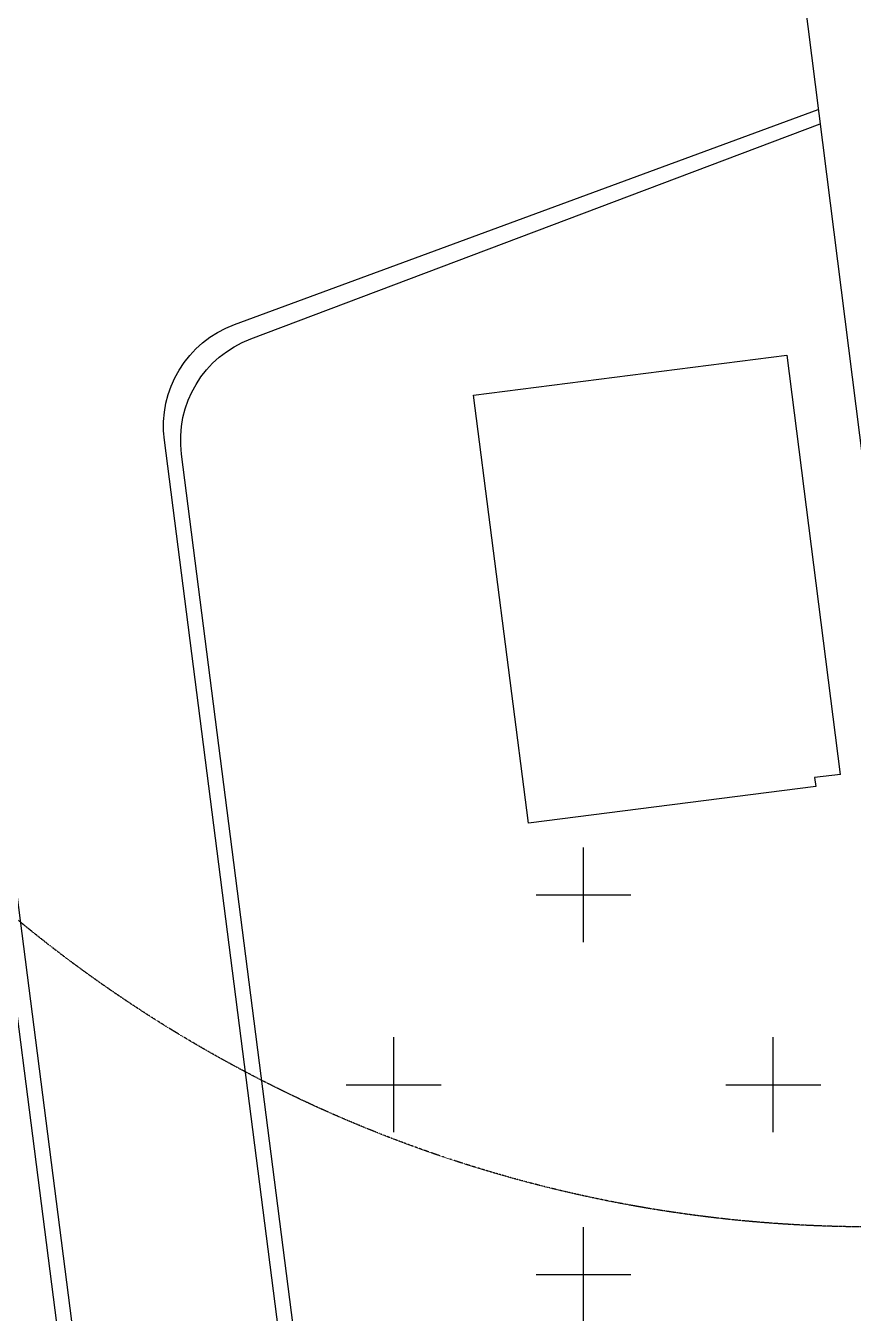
# Model space of a CAD drawing. Header units: inches. Extents: x 2621776591 to 2623670951, y 363331607 to 364354604.
# Drawn here: x 2622142299 to 2622180451, y 363838549 to 363897875 of the extents above; entities that cross this region are included whole.
import ezdxf

# ---------------------------------------------------------------- set-up
doc = ezdxf.new("R2010")
doc.units = ezdxf.units.IN
doc.header["$MEASUREMENT"] = 0
doc.linetypes.add('BORDERX2', pattern=[3.5, 1, -0.5, 1, -0.5, 0, -0.5])
for name, color, linetype in [('_PRD', 7, 'Continuous'), ('BLDG', 3, 'Continuous'), ('DIM', 8, 'Continuous'), ('TEXT2', 1, 'Continuous')]:
    doc.layers.add(name, color=color, linetype=linetype)
doc.layers.add('CRANE', color=7, linetype='Continuous', true_color=0x7f3f7f)

# ---------------------------------------------------------------- blocks, each defined once
blk = doc.blocks.new('A$C3b4efab6')
at = {"layer": '_PRD', "color": 8, "ltscale": 20000}
for points in [[(-372715, -419785), (-409334, -134309)], [(-372037, -419573), (-408624, -134342)]]:
    blk.add_lwpolyline(points, dxfattribs=at)
for points in [[(-362697, -418500), (-383654, -255128, -0.349768), (-380420, -249799), (-353510, -239900)], [(-362019, -418288), (-382865, -255771, -0.347514), (-379670, -250456), (-353426, -240562)]]:
    blk.add_lwpolyline(points, format="xyb", dxfattribs=at)
blk = doc.blocks.new('A$Cf8f52d6a')
h = blk.add_hatch()
h.set_pattern_fill('CROSS', color=190, scale=35000)
h.set_pattern_definition([(0, (-2621516680, -363862179.5), (8750, 8750), [4375, -13125]), (90, (-2621514493, -363864367), (-8750, 8750), [4375, -13125])])
h.paths.add_polyline_path([(41726, -330566), (0, 0), (-29009, -3662), (-10701, -146414), (-5938, -155638), (-4284, -168533), (-6565, -178661), (12921, -330566)])

msp = doc.modelspace()

# ---------------------------------------------------------------- linework, layer by layer
at = {"layer": 'BLDG'}
for p, q in [((2622162948.1, 363880851.4), (2622177382.3, 363882698.1)), ((2622177382.3, 363882698.1), (2622179853.7, 363863378.8)), ((2622165471.4, 363861126.5), (2622162948.1, 363880851.4)), ((2622179854.6, 363863378.9), (2622178669.7, 363863229.9)), ((2622178669.7, 363863229.9), (2622178721, 363862821.7)), ((2622178721, 363862821.7), (2622165471.4, 363861126.5))]:
    msp.add_line(p, q, dxfattribs=at)
at = {"layer": 'CRANE', "color": 82, "linetype": 'BORDERX2', "true_color": 0x33cc00}
msp.add_circle((2622181319.1, 363904427.5, 0), 61900, dxfattribs=at)
at = {"layer": 'TEXT2'}
msp.add_line((2622143258, 364175370.6), (2622218676.3, 363578910), dxfattribs=at)

# ---------------------------------------------------------------- block references
at = {"color": 190}
msp.add_blockref('A$Cf8f52d6a', (2622182171.5, 363862179.5), dxfattribs=at)
at = {"layer": 'DIM'}
msp.add_blockref('A$C3b4efab6', (2622532343.8, 364133909.7), dxfattribs=at)

doc.saveas('drawing.dxf')
